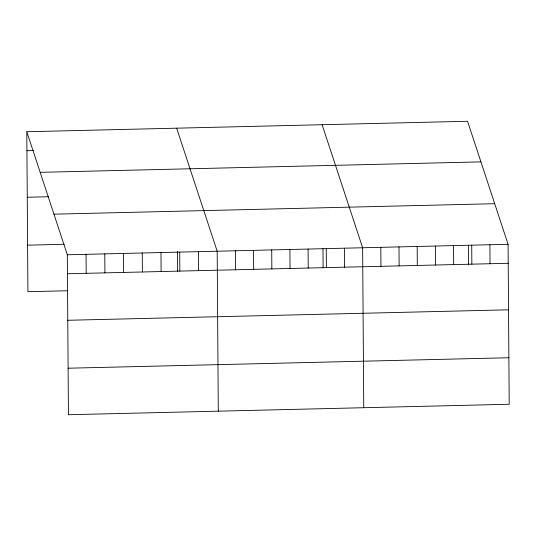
<?xml version="1.0" encoding="UTF-8"?>
<svg xmlns="http://www.w3.org/2000/svg" width="536" height="536" viewBox="0 0 536 536"><rect width="100%" height="100%" fill="white"/><g stroke="black" fill="none" stroke-linecap="round" stroke-linejoin="round"><path stroke-width="0.8" d="M26.8 131.735L467.566 121.27L508.081 244.309L509.2 404.265L68.434 414.73L67.315 254.774L26.8 131.735L27.919 291.691L67.824 290.747M26.934 150.723L33.446 150.569M40.173 172.337L480.939 161.872M27.256 197.248L48.434 196.745M53.948 214.172L494.715 203.707M27.591 245.173L64.24 244.302M67.315 254.774L508.081 244.309M67.449 273.762L508.215 263.297M67.777 320.28L508.543 309.815M68.112 368.212L508.878 357.74M322.116 124.721L362.631 247.759L363.75 407.715M176.659 128.178L217.18 251.216L218.293 411.172M489.904 244.738L490.031 263.725M471.72 245.173L471.854 264.161M468.43 245.314L468.571 264.905M453.536 245.602L453.67 264.59M435.359 246.031L435.487 265.019M417.175 246.466L417.31 265.454M398.992 246.895L399.126 265.883M380.815 247.331L380.942 266.318M344.447 248.195L344.581 267.183M326.27 248.624L326.397 267.611M322.98 248.771L323.108 267.538M308.086 249.059L308.22 268.047M289.902 249.488L290.036 268.476M271.725 249.923L271.853 268.911M253.541 250.352L253.675 269.34M235.358 250.781L235.492 269.776M198.447 251.659L198.581 270.647M179.714 252.108L179.848 271.095M177.523 251.411L177.664 271.812M160.981 252.55L161.115 271.538M142.248 252.999L142.382 271.987M123.514 253.441L123.649 272.429M104.781 253.883L104.915 272.871M86.048 254.332L86.182 273.32"/></g></svg>
